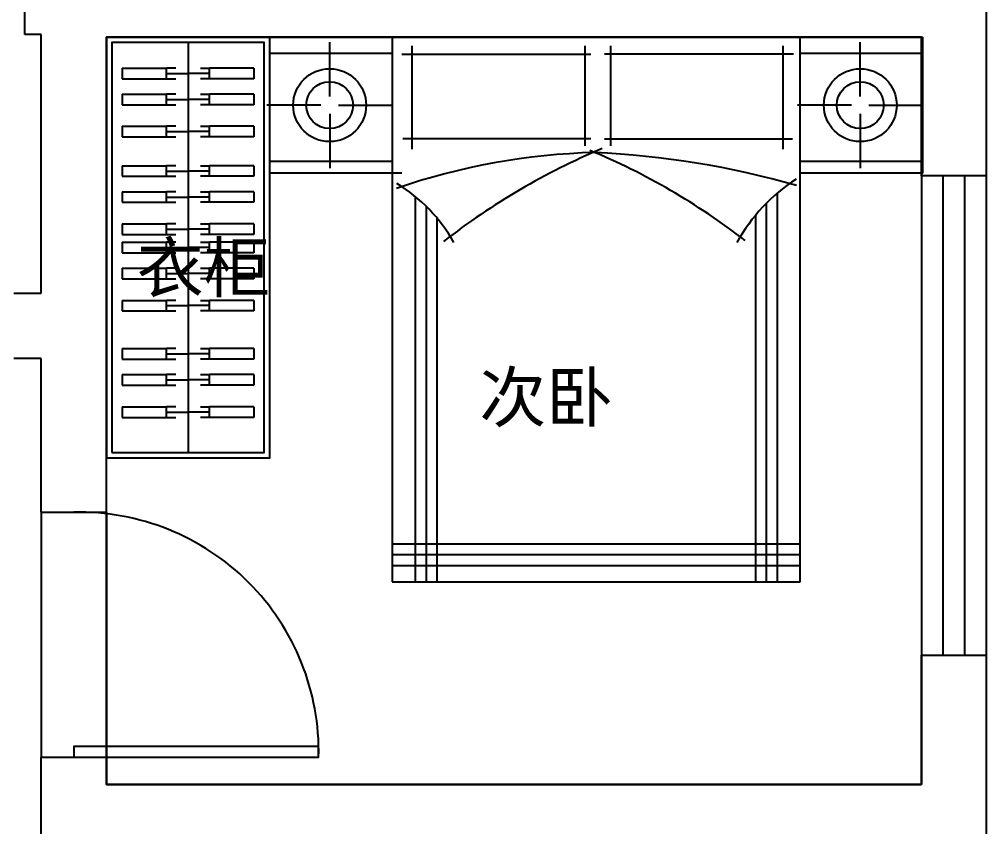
# Model space of a CAD drawing. Header units: millimetres. Extents: x -1705246 to 222838, y -3231245 to 126310.
# Drawn here: x 50401 to 53956, y 57890 to 60855 of the extents above; entities that cross this region are included whole.
import ezdxf

# ---------------------------------------------------------------- set-up
doc = ezdxf.new("R2010")
doc.units = ezdxf.units.MM
doc.layers.add('016-P平面家具', color=1, linetype='Continuous')
doc.layers.add('家具', color=1, linetype='Continuous')
doc.styles.add('仿宋', font='')
doc.styles.get('仿宋').set_extended_font_data('SimSun')

# ---------------------------------------------------------------- blocks, each defined once
blk = doc.blocks.new('tery')
at = {"color": 250}
for p, q in [((445501.7, 189114.4), (445540.6, 189114.4)), ((445501.7, 189114.4), (445501.7, 188951.7)), ((445540.6, 189114.4), (445540.6, 188951.7)), ((445501.7, 188631), (445501.7, 188793.7)), ((445540.6, 188631), (445540.6, 188793.7)), ((445501.7, 188631), (445540.6, 188631))]:
    blk.add_line(p, q, dxfattribs=at)
at = {"color": 51}
for p, q in [((445540.6, 188951.7), (445501.7, 188951.7)), ((445501.7, 188918), (445501.7, 188951.7)), ((445521.2, 188951.7), (445521.2, 188872.7)), ((445540.6, 188951.7), (445540.6, 188918)), ((445521.2, 188793.7), (445521.2, 188872.7)), ((445501.7, 188827.4), (445501.7, 188793.7)), ((445540.6, 188793.7), (445540.6, 188827.4)), ((445540.6, 188793.7), (445501.7, 188793.7))]:
    blk.add_line(p, q, dxfattribs=at)
blk = doc.blocks.new('ggggggggggggg')
at = {"layer": '016-P平面家具'}
for p, q in [((68956.1, 1784.3), (67456.1, 1784.3)), ((67456.1, 1784.3), (67456.1, -215.7)), ((68956.1, -215.7), (68956.1, 1784.3)), ((67006.1, 284.3), (67456.1, 284.3)), ((67006.1, 284.3), (67006.1, -215.7)), ((67456.1, 284.3), (67456.1, -215.7)), ((68920.1, 284.3), (69406.1, 284.3)), ((69406.1, 284.3), (69406.1, -215.7)), ((67456.1, -215.7), (67006.1, -215.7)), ((68942.7, -215.7), (67459, -215.7)), ((69406.1, -215.7), (68936.2, -215.7))]:
    blk.add_line(p, q, dxfattribs=at)
for centre, radius, start, end in [((67112, 860.2), 660.8, 302.9955, 330.8543), ((67184.1, 2570.5), 2578.7, 292.835, 307.8706), ((69247.9, 829.6), 594.4, 209.3383, 238.6582), ((69179.8, 2497.4), 2485.7, 232.2668, 247.5104), ((68356.8, 3416.3), 3211.5, 253.9738, 267.4015), ((68143.5, 2666.7), 2459.5, 271.5915, 288.9025)]:
    blk.add_arc(centre, radius, start, end, dxfattribs=at)
at = {"layer": '家具', "color": 8}
for p, q in [((67541, 361), (67541, 1784.3)), ((67581, 395.3), (67581, 1784.3)), ((67621, 436.8), (67621, 1784.3)), ((68791.3, 449.5), (68791.3, 1784.3)), ((68831.3, 405.6), (68831.3, 1784.3)), ((68871.3, 369.6), (68871.3, 1784.3)), ((68956.1, 1725), (67456.1, 1725)), ((68956.1, 1685), (67456.1, 1685)), ((68956.1, 1645), (67456.1, 1645)), ((67235.7, 66.4), (67235.7, 265.5)), ((69185.7, 66.4), (69185.7, 265.5)), ((67456.1, 239.3), (67006.1, 239.3)), ((69406.1, 239.3), (68956.1, 239.3)), ((67518.8, 195.8), (67518.8, -183.4)), ((68153.9, -183.4), (68153.9, 183)), ((68247.5, -183.4), (68247.5, 183)), ((68882.7, 195.8), (68882.7, -183.4)), ((68176, 158.1), (67484.6, 158.1)), ((68225.4, 158.1), (68916.9, 158.1)), ((67203.7, 34.3), (67004.5, 34.3)), ((67235.7, 2.3), (67235.7, -196.8)), ((67267.7, 34.3), (67466.9, 34.3)), ((69153.7, 34.3), (68954.5, 34.3)), ((69185.7, 2.3), (69185.7, -196.8)), ((69217.7, 34.3), (69416.9, 34.3)), ((67006.1, -155.7), (67456.1, -155.7)), ((67480.9, -153.1), (68176, -153.1)), ((68920.6, -153.1), (68225.4, -153.1)), ((68956.1, -155.7), (69406.1, -155.7))]:
    blk.add_line(p, q, dxfattribs=at)
for centre, radius in [((67235.7, 34.3), 133.9), ((69185.7, 34.3), 133.9), ((67235.7, 34.3), 86.2), ((69185.7, 34.3), 86.2)]:
    blk.add_circle(centre, radius, dxfattribs=at)

msp = doc.modelspace()

# ---------------------------------------------------------------- linework, layer by layer
for p, q in [((53956.2, 60279.5), (53956.2, 61029.5)), ((50421.2, 60799.5), (50421.2, 60909.5)), ((50481.2, 60799.5), (50421.2, 60799.5)), ((50481.2, 59849.5), (50481.2, 60799.5)), ((53716.2, 60789.5), (50721.2, 60789.5)), ((50721.2, 59044.5), (50721.2, 60789.5)), ((53716.2, 60279.5), (53716.2, 60789.5)), ((53956.2, 60279.5), (53716.2, 60279.5)), ((50381.2, 59849.5), (50481.2, 59849.5)), ((50481.2, 59609.5), (50381.2, 59609.5)), ((50481.2, 59044.5), (50481.2, 59609.5)), ((50481.2, 59044.5), (50721.2, 59044.5)), ((53716.2, 58044.5), (53716.2, 58519.5)), ((53716.2, 58519.5), (53956.2, 58519.5)), ((53956.2, 57309.5), (53956.2, 58519.5)), ((50481.2, 56744.5), (50481.2, 58144.5)), ((50481.2, 58144.5), (50721.2, 58144.5)), ((50721.2, 58144.5), (50721.2, 58044.5)), ((50721.2, 58044.5), (53716.2, 58044.5))]:
    msp.add_line(p, q)
at = {"color": 250}
for p, q in [((51021.2, 60769.5), (51021.2, 59264.5)), ((53716.2, 60279.5), (53716.2, 58519.5)), ((53956.2, 58519.5), (53956.2, 60279.5)), ((50481.2, 59044.5), (50481.2, 58144.5)), ((50721.2, 59044.5), (50721.2, 58144.5))]:
    msp.add_line(p, q, dxfattribs=at)
at = {"color": 1}
for p, q in [((53796.2, 58519.5), (53796.2, 60279.5)), ((53876.2, 58519.5), (53876.2, 60279.5))]:
    msp.add_line(p, q, dxfattribs=at)
msp.add_lwpolyline([(50721.2, 59244.5), (51321.2, 59244.5), (51321.2, 60789.5), (50721.2, 60789.5)], close=True, dxfattribs=at)
at = {"color": 0}
msp.add_lwpolyline([(53716.2, 58044.5), (50721.2, 58044.5), (50721.2, 60789.5), (53716.2, 60789.5)], close=True, dxfattribs=at)
at = {"color": 250}
msp.add_lwpolyline([(50741.2, 59264.5), (51301.2, 59264.5), (51301.2, 60769.5), (50741.2, 60769.5)], close=True, dxfattribs=at)
at = {"color": 8}
msp.add_lwpolyline([(50601.2, 58144.5), (51501.2, 58144.5), (51501.2, 58184.5), (50601.2, 58184.5)], close=True, dxfattribs=at)
at = {"color": 250}
msp.add_arc((50621.2, 58164.5), 880.2, 358.698, 91.302, dxfattribs=at)

# ---------------------------------------------------------------- block references
at = {"rotation": 180}
msp.add_blockref('ggggggggggggg', (120727.4, 60573.8), dxfattribs=at)
at = {"layer": '016-P平面家具', "color": 250, "extrusion": (0, 0, -1), "zscale": -1, "rotation": 270}
for p in [(-239893.9, 506177.4), (-239893.9, 506081.9), (-239893.9, 505818.9), (-239893.9, 505723.4), (-239893.9, 505538.2), (-239893.9, 505442.7), (-239893.9, 505147.2), (-239893.9, 505051.7)]:
    msp.add_blockref('tery', p, dxfattribs=at)
at = {"layer": '016-P平面家具', "extrusion": (0, 0, -1), "zscale": -1, "rotation": 270}
for p in [(-239893.9, 505963.8), (-239893.9, 505605.2), (-239893.9, 505324.5), (-239893.9, 504933.6)]:
    msp.add_blockref('tery', p, dxfattribs=at)

# ---------------------------------------------------------------- texts
at = {"color": 0, "char_height": 180, "width": 541.335, "attachment_point": 1, "style": '仿宋'}
for s, insert in [('衣柜', (50833.4, 60032.9)), ('次卧', (52091.7, 59557.1))]:
    msp.add_mtext(s, dxfattribs=dict(at, insert=insert))

doc.saveas('drawing.dxf')
